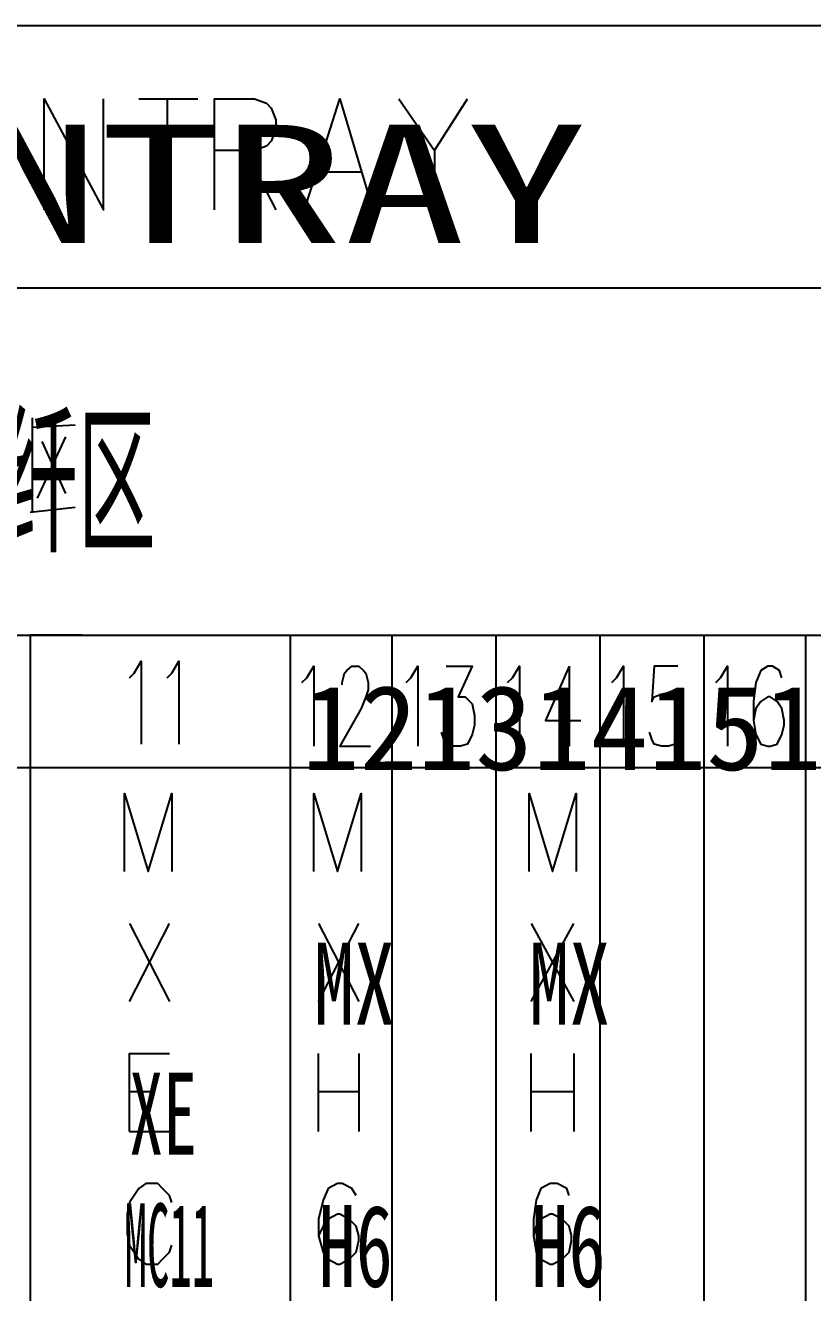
# Model space of a CAD drawing. Header units: metres. Extents: x 17 to 1264, y 17 to 859.
# Drawn here: x 324.7 to 372.7, y 549.5 to 626.7 of the extents above; entities that cross this region are included whole.
import ezdxf

# ---------------------------------------------------------------- set-up
doc = ezdxf.new("R2010")
doc.units = ezdxf.units.M
for name, color, linetype in [('LINES', 7, 'Continuous'), ('POLYLINES', 4, 'Continuous'), ('RECTS', 7, 'Continuous'), ('TEXTS', 3, 'Continuous')]:
    doc.layers.add(name, color=color, linetype=linetype)

msp = doc.modelspace()

# ---------------------------------------------------------------- linework, layer by layer
at = {"layer": 'LINES'}
for p, q in [((331.63, 622.22), (335.23, 622.22)), ((333.35, 622.22), (333.35, 615.46)), ((338.11, 619.06), (339.98, 615.46)), ((349.63, 619.06), (349.63, 615.46)), ((342.57, 617.76), (345.16, 617.76)), ((258.91, 610.7), (397.43, 610.7)), ((325.15, 597.02), (325.15, 602.78)), ((325.15, 602.21), (327.74, 602.35)), ((327.16, 601.63), (325.43, 597.89)), ((325.72, 601.34), (327.16, 598.18)), ((327.74, 597.31), (325, 597.02)), ((328.17, 589.54), (325, 589.54)), ((325, 589.54), (331.34, 589.54)), ((340.84, 589.54), (347.03, 589.54)), ((347.03, 589.54), (347.03, 571.68)), ((347.03, 589.54), (353.37, 589.54)), ((353.37, 589.54), (353.37, 571.68)), ((353.37, 589.54), (359.71, 589.54)), ((359.71, 589.54), (359.71, 571.68)), ((359.71, 589.54), (366.04, 589.54)), ((366.04, 589.54), (366.04, 571.68)), ((366.04, 589.54), (372.23, 589.54)), ((372.23, 589.54), (372.23, 571.68)), ((372.23, 589.54), (378.57, 589.54)), ((357.83, 587.66), (357.83, 582.77)), ((258.91, 581.47), (397.43, 581.47)), ((331.05, 567.22), (333.5, 571.97)), ((331.05, 571.97), (333.5, 567.22)), ((342.57, 567.22), (345.02, 571.97)), ((342.57, 571.97), (345.02, 567.22)), ((355.53, 567.22), (358.12, 571.97)), ((355.53, 571.97), (358.12, 567.22)), ((342.57, 559.3), (342.57, 564.05)), ((345.02, 564.05), (345.02, 559.3)), ((355.53, 559.3), (355.53, 564.05)), ((358.12, 564.05), (358.12, 559.3)), ((331.05, 561.74), (332.49, 561.74)), ((342.57, 561.74), (345.02, 561.74)), ((355.53, 561.74), (358.12, 561.74)), ((331.05, 559.3), (333.5, 559.3))]:
    msp.add_line(p, q, dxfattribs=at)
at = {"layer": 'POLYLINES'}
for points in [[(325.87, 615.46), (325.87, 622.22), (329.47, 615.46), (329.47, 622.22)], [(336.23, 615.46), (336.23, 622.22), (338.68, 622.22), (339.4, 621.94), (339.69, 621.65), (339.98, 620.93), (339.98, 620.35), (339.69, 619.63), (339.4, 619.34), (338.68, 619.06), (336.23, 619.06)], [(341.71, 615.46), (343.87, 622.22), (345.88, 615.46)], [(347.47, 622.22), (349.63, 619.06), (351.64, 622.22)], [(331.05, 586.94), (331.34, 587.23), (331.77, 587.95), (331.77, 582.91)], [(333.35, 586.94), (333.64, 587.23), (334.07, 587.95), (334.07, 582.91)], [(341.56, 586.66), (341.85, 586.94), (342.28, 587.66), (342.28, 582.77)], [(344.01, 586.51), (344.01, 586.66), (344.15, 587.23), (344.3, 587.38), (344.59, 587.66), (345.02, 587.66), (345.31, 587.38), (345.45, 587.23), (345.59, 586.66), (345.59, 586.22), (345.45, 585.79), (345.16, 585.07), (343.87, 582.77), (345.74, 582.77)], [(347.9, 586.66), (348.19, 586.94), (348.62, 587.66), (348.62, 582.77)], [(350.35, 587.66), (351.93, 587.66), (351.07, 585.79), (351.5, 585.79), (351.79, 585.5), (351.93, 585.36), (352.07, 584.64), (352.07, 584.06), (351.93, 583.49), (351.64, 582.91), (351.21, 582.77), (350.78, 582.77), (350.35, 582.91), (350.2, 583.2), (350.06, 583.63)], [(354.09, 586.66), (354.38, 586.94), (354.81, 587.66), (354.81, 582.77)], [(357.83, 587.66), (356.39, 584.35), (358.55, 584.35)], [(360.43, 586.66), (360.71, 586.94), (361.15, 587.66), (361.15, 582.77)], [(364.46, 587.66), (363.02, 587.66), (362.87, 585.5), (363.02, 585.79), (363.45, 585.94), (363.88, 585.94), (364.31, 585.79), (364.6, 585.36), (364.75, 584.64), (364.75, 584.06), (364.6, 583.49), (364.31, 582.91), (363.88, 582.77), (363.45, 582.77), (363.02, 582.91), (362.87, 583.2), (362.73, 583.63)], [(366.76, 586.66), (367.05, 586.94), (367.48, 587.66), (367.48, 582.77)], [(370.79, 586.94), (370.65, 587.38), (370.22, 587.66), (369.93, 587.66), (369.5, 587.38), (369.21, 586.66), (369.07, 585.5), (369.07, 584.35), (369.21, 583.49), (369.5, 582.91), (369.93, 582.77), (370.07, 582.77), (370.51, 582.91), (370.79, 583.49), (370.94, 584.06), (370.94, 584.35), (370.79, 585.07), (370.51, 585.5), (370.07, 585.79), (369.93, 585.79), (369.5, 585.5), (369.21, 585.07), (369.07, 584.35)], [(330.76, 575.14), (330.76, 579.89), (332.2, 575.14), (333.64, 579.89), (333.64, 575.14)], [(342.28, 575.14), (342.28, 579.89), (343.72, 575.14), (345.16, 579.89), (345.16, 575.14)], [(355.39, 575.14), (355.39, 579.89), (356.83, 575.14), (358.27, 579.89), (358.27, 575.14)], [(331.05, 559.3), (331.05, 564.05), (333.5, 564.05)], [(333.64, 554.98), (333.5, 555.41), (333.07, 555.84), (332.78, 556.13), (332.06, 556.13), (331.63, 555.84), (331.34, 555.41), (331.05, 554.98), (330.91, 554.26), (330.91, 553.1), (331.05, 552.38), (331.34, 551.95), (331.63, 551.52), (332.06, 551.23), (332.78, 551.23), (333.07, 551.52), (333.5, 551.95), (333.64, 552.38)], [(344.87, 555.41), (344.59, 555.84), (344.01, 556.13), (343.72, 556.13), (343.15, 555.84), (342.86, 555.12), (342.57, 553.97), (342.57, 552.96), (342.86, 551.95), (343.15, 551.52), (343.72, 551.23), (343.87, 551.23), (344.44, 551.52), (344.87, 551.95), (345.02, 552.67), (345.02, 552.96), (344.87, 553.54), (344.44, 553.97), (343.87, 554.26), (343.72, 554.26), (343.15, 553.97), (342.86, 553.54), (342.57, 552.96)], [(357.83, 555.41), (357.69, 555.84), (357.11, 556.13), (356.68, 556.13), (356.11, 555.84), (355.82, 555.12), (355.67, 553.97), (355.67, 552.96), (355.82, 551.95), (356.11, 551.52), (356.68, 551.23), (356.83, 551.23), (357.4, 551.52), (357.83, 551.95), (357.98, 552.67), (357.98, 552.96), (357.83, 553.54), (357.4, 553.97), (356.83, 554.26), (356.68, 554.26), (356.11, 553.97), (355.82, 553.54), (355.67, 552.96)]]:
    msp.add_lwpolyline(points, dxfattribs=at)
at = {"layer": 'RECTS'}
for points in [[(258.91, 626.69), (397.43, 626.69), (397.43, 409.68), (258.91, 409.68)], [(309.31, 589.54), (325, 589.54), (325, 451.01), (309.31, 451.01)], [(325, 589.54), (340.84, 589.54), (340.84, 451.01), (325, 451.01)], [(325, 589.54), (340.84, 589.54), (340.84, 451.01), (325, 451.01)], [(340.84, 589.54), (347.03, 589.54), (347.03, 451.01), (340.84, 451.01)], [(347.03, 589.54), (353.37, 589.54), (353.37, 451.01), (347.03, 451.01)], [(353.37, 589.54), (359.71, 589.54), (359.71, 451.01), (353.37, 451.01)], [(359.71, 589.54), (366.04, 589.54), (366.04, 451.01), (359.71, 451.01)], [(366.04, 589.54), (372.23, 589.54), (372.23, 451.01), (366.04, 451.01)], [(366.04, 589.54), (372.23, 589.54), (372.23, 451.01), (366.04, 451.01)], [(372.23, 589.54), (378.57, 589.54), (378.57, 451.01), (372.23, 451.01)]]:
    msp.add_lwpolyline(points, dxfattribs=at)

# ---------------------------------------------------------------- texts
at = {"layer": 'TEXTS'}
for s, height, width, p in [('FANTRAY', 7.19, 1.518597, (306.96, 613.44)), ('上走纤区', 7.19, 0.509028, (313.63, 595.38)), ('MX', 4.99, 0.727176, (342.28, 565.82)), ('MX', 4.99, 0.727176, (355.39, 565.82)), ('XE', 4.99, 0.605992, (331.05, 557.9)), ('MC11', 5.08, 0.393856, (330.76, 549.84)), ('H6', 4.99, 0.666429, (342.57, 549.84)), ('H6', 4.99, 0.666429, (355.53, 549.84))]:
    msp.add_text(s, height=height, dxfattribs=dict(at, width=width)).set_placement(p)
msp.add_text('1213141516171819', height=5.17, dxfattribs=at).set_placement((341.56, 581.32))

doc.saveas('drawing.dxf')
